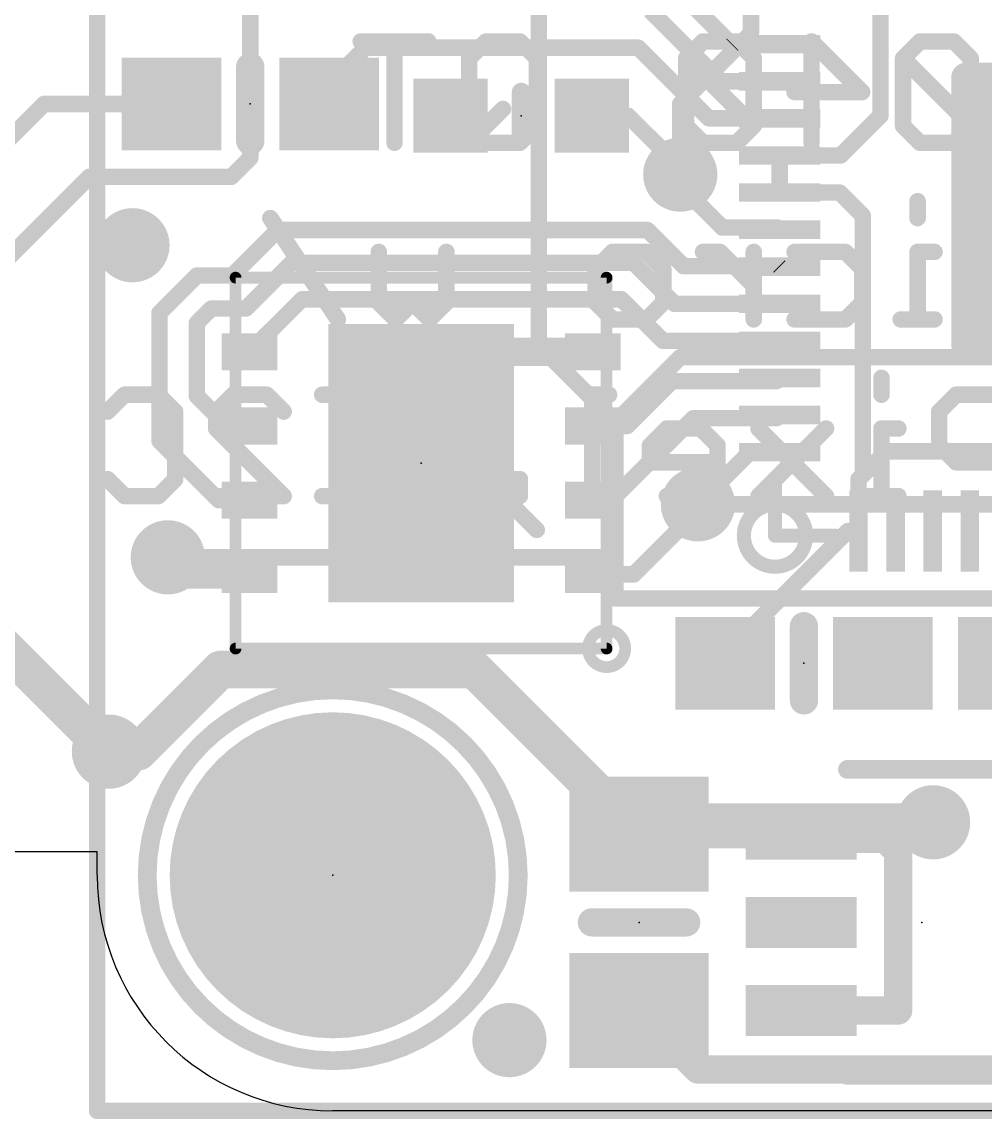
# Model space of a CAD drawing. Extents: x -12.7 to 25.5, y -9.7 to 9.7.
# Drawn here: x -0.81 to 9.57, y -8.98 to 2.85 of the extents above; entities that cross this region are included whole.
import ezdxf

# ---------------------------------------------------------------- set-up
doc = ezdxf.new("R2010")
doc.units = 0
for name, color, linetype in [('1', 12, 'CONTINUOUS'), ('16', 132, 'CONTINUOUS'), ('17', 110, 'CONTINUOUS'), ('18', 110, 'CONTINUOUS'), ('20', 53, 'CONTINUOUS'), ('21', 40, 'CONTINUOUS'), ('22', 6, 'CONTINUOUS'), ('23', 53, 'CONTINUOUS')]:
    doc.layers.add(name, color=color, linetype=linetype)

# ---------------------------------------------------------------- blocks, each defined once
blk = doc.blocks.new('RECT')
blk.add_solid([(-0.5, -0.5), (0.5, -0.5), (-0.5, 0.5), (0.5, 0.5)])
blk = doc.blocks.new('RECT512000X512000R10')
at = {"const_width": 0.16}
blk.add_lwpolyline([(1.52, -1.44), (1.52, 1.44, 0.4142), (1.44, 1.52), (-1.44, 1.52, 0.4142), (-1.52, 1.44), (-1.52, -1.44, 0.4142), (-1.44, -1.52), (1.44, -1.52, 0.4142)], format="xyb", close=True, dxfattribs=at)
blk.add_solid([(-1.4654, -1.4654), (1.4654, -1.4654), (-1.4654, 1.4654), (1.4654, 1.4654)])
blk = doc.blocks.new('ROUNDP')
at = {"const_width": 0.5}
blk.add_lwpolyline([(0, -0.25, 1), (0, 0.25, 1), (0, -0.25)], format="xyb", dxfattribs=at)
blk = doc.blocks.new('ROUNDV')
at = {"const_width": 0.5}
blk.add_lwpolyline([(0, -0.25, 1), (0, 0.25, 1), (0, -0.25)], format="xyb", dxfattribs=at)

msp = doc.modelspace()

# ---------------------------------------------------------------- linework, layer by layer
at = {"layer": '1'}
for points, const_width in [([(0, -8.89), (0, 8.89)], 0.1778), ([(6.8439, 2.607), (6.057, 3.3939)], 0.1778), ([(8.4455, 1.8415), (8.4455, 3.2385)], 0.1778), ([(1.651, 3.087), (1.651, 1.3868)], 0.1778), ([(6.7227, 2.2128), (5.9607, 2.9748)], 0.1778), ([(2.8923, 2.5748), (2.501, 2.1835)], 0.1778), ([(5.8337, 2.5748), (2.8923, 2.5748)], 0.1778), ([(6.5957, 1.8128), (5.8337, 2.5748)], 0.1778), ([(6.8497, 2.6128), (6.8439, 2.607)], 0.1778), ([(6.8497, 2.6128), (7.3577, 2.6128)], 0.1778), ([(2.501, 1.9685), (2.501, 2.1835)], 0.1778), ([(7.3577, 2.2128), (6.7227, 2.2128)], 0.1778), ([(-0.5715, 1.9685), (-1.5875, 0.9525)], 0.1778), ([(0.801, 1.9685), (-0.5715, 1.9685)], 0.1778), ([(5.334, 1.8415), (5.7235, 1.8415)], 0.1778), ([(6.2865, 1.2785), (5.7235, 1.8415)], 0.1778), ([(7.3577, 1.8128), (6.5957, 1.8128)], 0.1778), ([(8.0168, 1.4128), (8.4455, 1.8415)], 0.1778), ([(1.651, 1.3868), (1.4467, 1.1825)], 0.1778), ([(7.3577, 1.0128), (7.3577, 1.4128)], 0.1778), ([(7.3577, 1.4128), (8.0168, 1.4128)], 0.1778), ([(6.2865, 1.2065), (6.2865, 1.2785)], 0.1778), ([(-2.2649, -1), (-0.0824, 1.1825)], 0.1778), ([(1.4467, 1.1825), (-0.0824, 1.1825)], 0.1778), ([(6.2865, 1.088), (6.2865, 1.2065)], 0.1778), ([(6.7395, 0.635), (6.2865, 1.088)], 0.1778), ([(7.3577, 1.0128), (8.0042, 1.0128)], 0.1778), ([(8.0042, 1.0128), (8.255, 0.762)], 0.1778), ([(8.255, 0.762), (8.255, -2.032)], 0.1778), ([(7.3355, 0.635), (6.7395, 0.635)], 0.1778), ([(7.3355, 0.635), (7.3577, 0.6128)], 0.1778), ([(1.4559, 0.1173), (1.9482, 0.6096)], 0.1778), ([(1.9482, 0.6096), (5.9309, 0.6096)], 0.1778), ([(5.9309, 0.6096), (6.3216, 0.2189)], 0.1778), ([(2.0955, 0.254), (1.6032, -0.2383)], 0.1778), ([(5.7836, 0.254), (2.0955, 0.254)], 0.1778), ([(6.2248, -0.1872), (5.7836, 0.254)], 0.1778), ([(7.3516, 0.2189), (6.3216, 0.2189)], 0.1778), ([(7.3577, 0.2128), (7.3516, 0.2189)], 0.1778), ([(0.673, -0.2846), (1.0749, 0.1173)], 0.1778), ([(1.0749, 0.1173), (1.4559, 0.1173)], 0.1778), ([(2.2092, -0.1383), (1.6425, -0.705)], 0.1778), ([(5.653, -0.1383), (2.2092, -0.1383)], 0.1778), ([(6.1019, -0.5872), (5.653, -0.1383)], 0.1778), ([(7.3577, -0.1872), (6.2248, -0.1872)], 0.1778), ([(0.673, -1.6666), (0.673, -0.2846)], 0.1778), ([(1.232, -0.2383), (1.0758, -0.3945)], 0.1778), ([(1.6032, -0.2383), (1.232, -0.2383)], 0.1778), ([(1.0758, -0.3945), (1.0758, -1.1838)], 0.1778), ([(3.867, -0.705), (3.4925, -1.0795)], 0.3048), ([(5.3425, -0.705), (3.867, -0.705)], 0.3048), ([(7.3577, -0.5872), (6.1019, -0.5872)], 0.1778), ([(3.4925, -1.0795), (3.4925, -1.905)], 0.3048), ([(6.1988, -1.0205), (5.7143, -1.505)], 0.1778), ([(6.1988, -1.0205), (7.3244, -1.0205)], 0.1778), ([(7.3577, -0.9872), (7.3244, -1.0205)], 0.1778), ([(1.0758, -1.1838), (1.397, -1.505)], 0.1778), ([(7.3577, -1.3872), (7.3244, -1.4205)], 0.1778), ([(1.6425, -1.505), (1.397, -1.505)], 0.1778), ([(5.7143, -1.505), (5.3425, -1.505)], 0.1778), ([(6.4287, -1.4205), (5.5442, -2.305)], 0.1778), ([(7.3244, -1.4205), (6.4287, -1.4205)], 0.1778), ([(1.3113, -2.305), (0.673, -1.6666)], 0.1778), ([(7.0393, -1.7872), (6.477, -2.3495)], 0.1778), ([(7.3577, -1.7872), (7.0393, -1.7872)], 0.1778), ([(8.2077, -2.0793), (8.509, -1.778)], 0.1778), ([(8.509, -1.778), (11.684, -1.778)], 0.1778), ([(8.2077, -2.6372), (8.2077, -2.0793)], 0.1778), ([(1.6425, -2.305), (1.3113, -2.305)], 0.1778), ([(5.3425, -2.305), (5.5442, -2.305)], 0.1778), ([(6.477, -2.415), (5.787, -3.105)], 0.1778), ([(6.477, -2.3495), (6.477, -2.415)], 0.1778), ([(8.0943, -2.6372), (6.77, -3.9615)], 0.1778), ([(8.2077, -2.6372), (8.0943, -2.6372)], 0.1778), ([(0.946, -3.105), (0.762, -2.921)], 0.3048), ([(1.6425, -3.105), (0.946, -3.105)], 0.3048), ([(5.3425, -3.105), (5.787, -3.105)], 0.1778), ([(-1.3895, -3.5), (0.127, -5.0165)], 0.4064), ([(6.77, -4.064), (6.77, -3.9615)], 0.1778), ([(9.0122, -5.7785), (8.8827, -5.908)], 0.4064), ([(7.5899, -5.908), (5.842, -5.908)], 0.3048), ([(8.1915, -5.908), (7.5899, -5.908)], 0.3048), ([(8.8827, -5.908), (8.1915, -5.908)], 0.4064), ([(8.448, -5.908), (8.1915, -5.908)], 0.3048), ([(8.636, -6.096), (8.448, -5.908)], 0.3048), ([(8.636, -7.808), (8.636, -6.096)], 0.3048), ([(5.842, -7.808), (6.4795, -8.4455)], 0.3048), ([(7.5899, -7.808), (8.636, -7.808)], 0.3048), ([(6.4795, -8.4455), (11.4275, -8.4455)], 0.3048), ([(25.4, -8.89), (0, -8.89)], 0.1778)]:
    msp.add_lwpolyline(points, dxfattribs=dict(at, const_width=const_width))
for points, const_width in [([(2.8923, 2.6193, 1), (2.8923, 2.5304)], 0.0889), ([(2.9237, 2.5434, 1), (2.8609, 2.6062)], 0.0889), ([(5.8651, 2.6062, 1), (5.8023, 2.5434)], 0.0889), ([(5.8337, 2.5304, 1), (5.8337, 2.6193)], 0.0889), ([(6.8125, 2.6384, 1), (6.8753, 2.5756)], 0.0889), ([(6.8497, 2.6572, 1), (6.8497, 2.5684)], 0.0889), ([(6.8125, 2.5756, 1), (6.8753, 2.6384)], 0.0889), ([(6.8811, 2.5814, 1), (6.8183, 2.6442)], 0.0889), ([(7.3577, 2.5684, 1), (7.3577, 2.6572)], 0.0889), ([(2.4696, 2.2149, 1), (2.5324, 2.1521)], 0.0889), ([(2.5455, 2.1835, 1), (2.4566, 2.1835)], 0.0889), ([(6.7227, 2.2572, 1), (6.7227, 2.1684)], 0.0889), ([(6.6913, 2.1814, 1), (6.7541, 2.2442)], 0.0889), ([(7.3577, 2.1684, 1), (7.3577, 2.2572)], 0.0889), ([(-0.5715, 2.013, 1), (-0.5715, 1.9241)], 0.0889), ([(-0.5401, 1.9371, 1), (-0.6029, 1.9999)], 0.0889), ([(0.801, 1.9241, 1), (0.801, 2.013)], 0.0889), ([(2.4566, 1.9685, 1), (2.5455, 1.9685)], 0.0889), ([(5.334, 1.886, 1), (5.334, 1.7971)], 0.0889), ([(5.7549, 1.8729, 1), (5.6921, 1.8101)], 0.0889), ([(5.7235, 1.7971, 1), (5.7235, 1.886)], 0.0889), ([(6.5957, 1.8573, 1), (6.5957, 1.7684)], 0.0889), ([(7.3577, 1.7684, 1), (7.3577, 1.8573)], 0.0889), ([(8.4769, 1.8101, 1), (8.4141, 1.8729)], 0.0889), ([(6.5643, 1.7814, 1), (6.6271, 1.8442)], 0.0889), ([(8.4011, 1.8415, 1), (8.49, 1.8415)], 0.0889), ([(1.6065, 1.3868, 1), (1.6955, 1.3868)], 0.0889), ([(1.6824, 1.3554, 1), (1.6196, 1.4182)], 0.0889), ([(7.3577, 1.4573, 1), (7.3577, 1.3683)], 0.0889), ([(7.4022, 1.4128, 1), (7.3133, 1.4128)], 0.0889), ([(7.9854, 1.4442, 1), (8.0482, 1.3814)], 0.0889), ([(8.0168, 1.3683, 1), (8.0168, 1.4573)], 0.0889), ([(6.331, 1.2785, 1), (6.242, 1.2785)], 0.0889), ([(6.2551, 1.2471, 1), (6.3179, 1.3099)], 0.0889), ([(-0.0824, 1.227, 1), (-0.0824, 1.1381)], 0.0889), ([(-0.0509, 1.1511, 1), (-0.1138, 1.214)], 0.0889), ([(1.4153, 1.214, 1), (1.4782, 1.1511)], 0.0889), ([(1.4467, 1.1381, 1), (1.4467, 1.227)], 0.0889), ([(6.331, 1.2065, 1), (6.242, 1.2065)], 0.0889), ([(6.242, 1.2065, 1), (6.331, 1.2065)], 0.0889), ([(6.242, 1.088, 1), (6.331, 1.088)], 0.0889), ([(6.3179, 1.1194, 1), (6.2551, 1.0566)], 0.0889), ([(7.3577, 1.0573, 1), (7.3577, 0.9684)], 0.0889), ([(8.0356, 1.0442, 1), (7.9728, 0.9814)], 0.0889), ([(8.0042, 0.9684, 1), (8.0042, 1.0573)], 0.0889), ([(7.3133, 1.0128, 1), (7.4022, 1.0128)], 0.0889), ([(8.2995, 0.762, 1), (8.2106, 0.762)], 0.0889), ([(8.2236, 0.7306, 1), (8.2864, 0.7934)], 0.0889), ([(6.7395, 0.6794, 1), (6.7395, 0.5906)], 0.0889), ([(6.7081, 0.6036, 1), (6.7709, 0.6664)], 0.0889), ([(7.3669, 0.6664, 1), (7.3041, 0.6036)], 0.0889), ([(7.3355, 0.5906, 1), (7.3355, 0.6794)], 0.0889), ([(1.9482, 0.6541, 1), (1.9482, 0.5652)], 0.0889), ([(1.9796, 0.5782, 1), (1.9168, 0.641)], 0.0889), ([(5.9623, 0.641, 1), (5.8995, 0.5782)], 0.0889), ([(5.9309, 0.5652, 1), (5.9309, 0.6541)], 0.0889), ([(7.3263, 0.5814, 1), (7.3891, 0.6442)], 0.0889), ([(2.0955, 0.2984, 1), (2.0955, 0.2096)], 0.0889), ([(2.1269, 0.2226, 1), (2.0641, 0.2854)], 0.0889), ([(5.815, 0.2854, 1), (5.7522, 0.2226)], 0.0889), ([(5.7836, 0.2096, 1), (5.7836, 0.2984)], 0.0889), ([(6.3216, 0.2634, 1), (6.3216, 0.1744)], 0.0889), ([(6.2902, 0.1875, 1), (6.353, 0.2503)], 0.0889), ([(7.383, 0.2503, 1), (7.3202, 0.1875)], 0.0889), ([(7.3263, 0.1814, 1), (7.3891, 0.2442)], 0.0889), ([(7.3516, 0.1744, 1), (7.3516, 0.2634)], 0.0889), ([(1.0749, 0.1618, 1), (1.0749, 0.0728)], 0.0889), ([(1.1063, 0.0859, 1), (1.0435, 0.1487)], 0.0889), ([(1.4245, 0.1487, 1), (1.4873, 0.0859)], 0.0889), ([(1.4559, 0.0728, 1), (1.4559, 0.1618)], 0.0889), ([(2.2092, -0.0939, 1), (2.2092, -0.1828)], 0.0889), ([(2.2406, -0.1697, 1), (2.1778, -0.1069)], 0.0889), ([(5.6844, -0.1069, 1), (5.6215, -0.1697)], 0.0889), ([(5.653, -0.1828, 1), (5.653, -0.0939)], 0.0889), ([(6.2248, -0.1427, 1), (6.2248, -0.2317)], 0.0889), ([(6.1934, -0.2186, 1), (6.2562, -0.1558)], 0.0889), ([(7.3577, -0.2317, 1), (7.3577, -0.1427)], 0.0889), ([(0.7174, -0.2846, 1), (0.6285, -0.2846)], 0.0889), ([(0.6415, -0.2532, 1), (0.7044, -0.3161)], 0.0889), ([(1.232, -0.1939, 1), (1.232, -0.2828)], 0.0889), ([(1.2635, -0.2697, 1), (1.2006, -0.2069)], 0.0889), ([(1.5718, -0.2069, 1), (1.6346, -0.2697)], 0.0889), ([(1.6032, -0.2828, 1), (1.6032, -0.1939)], 0.0889), ([(1.1203, -0.3945, 1), (1.0313, -0.3945)], 0.0889), ([(1.0444, -0.3631, 1), (1.1072, -0.426)], 0.0889), ([(3.867, -0.6288, 1), (3.867, -0.7812)], 0.1524), ([(3.9209, -0.7589, 1), (3.8131, -0.6511)], 0.1524), ([(5.3425, -0.7812, 1), (5.3425, -0.6288)], 0.1524), ([(6.1019, -0.5428, 1), (6.1019, -0.6317)], 0.0889), ([(6.0704, -0.6186, 1), (6.1333, -0.5558)], 0.0889), ([(7.3577, -0.6317, 1), (7.3577, -0.5428)], 0.0889), ([(1.6111, -0.6736, 1), (1.6739, -0.7364)], 0.0889), ([(3.5687, -1.0795, 1), (3.4163, -1.0795)], 0.1524), ([(6.1988, -0.976, 1), (6.1988, -1.065)], 0.0889), ([(6.2303, -1.0519, 1), (6.1674, -0.9891)], 0.0889), ([(7.293, -0.9891, 1), (7.3558, -1.0519)], 0.0889), ([(7.3244, -1.065, 1), (7.3244, -0.976)], 0.0889), ([(7.3891, -1.0186, 1), (7.3263, -0.9558)], 0.0889), ([(3.4386, -1.0256, 1), (3.5464, -1.1334)], 0.1524), ([(1.1072, -1.1524, 1), (1.0444, -1.2152)], 0.0889), ([(1.0313, -1.1838, 1), (1.1203, -1.1838)], 0.0889), ([(7.3891, -1.4186, 1), (7.3263, -1.3558)], 0.0889), ([(1.397, -1.4606, 1), (1.397, -1.5495)], 0.0889), ([(1.6425, -1.5495, 1), (1.6425, -1.4606)], 0.0889), ([(5.3425, -1.4606, 1), (5.3425, -1.5495)], 0.0889), ([(5.7143, -1.5495, 1), (5.7143, -1.4606)], 0.0889), ([(6.4287, -1.376, 1), (6.4287, -1.465)], 0.0889), ([(6.4602, -1.4519, 1), (6.3973, -1.3891)], 0.0889), ([(7.293, -1.3891, 1), (7.3558, -1.4519)], 0.0889), ([(7.3244, -1.465, 1), (7.3244, -1.376)], 0.0889), ([(1.3656, -1.5364, 1), (1.4284, -1.4736)], 0.0889), ([(5.6829, -1.4736, 1), (5.7458, -1.5364)], 0.0889), ([(0.7044, -1.6352, 1), (0.6415, -1.6981)], 0.0889), ([(0.6285, -1.6666, 1), (0.7174, -1.6666)], 0.0889), ([(7.0393, -1.7428, 1), (7.0393, -1.8317)], 0.0889), ([(7.0707, -1.8186, 1), (7.0079, -1.7558)], 0.0889), ([(7.3577, -1.8317, 1), (7.3577, -1.7428)], 0.0889), ([(8.509, -1.7335, 1), (8.509, -1.8225)], 0.0889), ([(8.5404, -1.8094, 1), (8.4776, -1.7466)], 0.0889), ([(3.4163, -1.905, 1), (3.5687, -1.905)], 0.1524), ([(8.1763, -2.0479, 1), (8.2391, -2.1107)], 0.0889), ([(8.2522, -2.0793, 1), (8.1633, -2.0793)], 0.0889), ([(8.2106, -2.032, 1), (8.2995, -2.032)], 0.0889), ([(1.3113, -2.2606, 1), (1.3113, -2.3495)], 0.0889), ([(1.2799, -2.3364, 1), (1.3428, -2.2736)], 0.0889), ([(1.6425, -2.3495, 1), (1.6425, -2.2606)], 0.0889), ([(5.3425, -2.2606, 1), (5.3425, -2.3495)], 0.0889), ([(5.5128, -2.2736, 1), (5.5757, -2.3364)], 0.0889), ([(5.5442, -2.3495, 1), (5.5442, -2.2606)], 0.0889), ([(6.5215, -2.3495, 1), (6.4325, -2.3495)], 0.0889), ([(6.4456, -2.3181, 1), (6.5084, -2.3809)], 0.0889), ([(6.5084, -2.4464, 1), (6.4456, -2.3836)], 0.0889), ([(6.4325, -2.415, 1), (6.5215, -2.415)], 0.0889), ([(8.0943, -2.5928, 1), (8.0943, -2.6816)], 0.0889), ([(8.1257, -2.6686, 1), (8.0629, -2.6058)], 0.0889), ([(8.1633, -2.6372, 1), (8.2522, -2.6372)], 0.0889), ([(8.2077, -2.6816, 1), (8.2077, -2.5928)], 0.0889), ([(0.8159, -2.8671, 1), (0.7081, -2.9749)], 0.1524), ([(0.946, -3.0288, 1), (0.946, -3.1812)], 0.1524), ([(1.6425, -3.1812, 1), (1.6425, -3.0288)], 0.1524), ([(0.8921, -3.1589, 1), (0.9999, -3.0511)], 0.1524), ([(5.3425, -3.0606, 1), (5.3425, -3.1494)], 0.0889), ([(5.7556, -3.0736, 1), (5.8184, -3.1364)], 0.0889), ([(5.787, -3.1494, 1), (5.787, -3.0606)], 0.0889), ([(6.8145, -3.9615, 1), (6.7256, -3.9615)], 0.0889), ([(6.7386, -3.9301, 1), (6.8014, -3.9929)], 0.0889), ([(6.7256, -4.064, 1), (6.8145, -4.064)], 0.0889), ([(0.0552, -5.0883, 1), (0.1988, -4.9447)], 0.2032), ([(9.0841, -5.8503, 1), (8.9404, -5.7067)], 0.2032), ([(5.842, -5.8318, 1), (5.842, -5.9842)], 0.1524), ([(7.5899, -5.8318, 1), (7.5899, -5.9842)], 0.1524), ([(7.5899, -5.9842, 1), (7.5899, -5.8318)], 0.1524), ([(8.1915, -5.8064, 1), (8.1915, -6.0096)], 0.2032), ([(8.1915, -5.8318, 1), (8.1915, -5.9842)], 0.1524), ([(8.1915, -5.9842, 1), (8.1915, -5.8318)], 0.1524), ([(8.5019, -5.8541, 1), (8.3941, -5.9619)], 0.1524), ([(8.448, -5.9842, 1), (8.448, -5.8318)], 0.1524), ([(8.8109, -5.8362, 1), (8.9546, -5.9798)], 0.2032), ([(8.8827, -6.0096, 1), (8.8827, -5.8064)], 0.2032), ([(8.7122, -6.096, 1), (8.5598, -6.096)], 0.1524), ([(8.5821, -6.1499, 1), (8.6899, -6.0421)], 0.1524), ([(5.8959, -7.7541, 1), (5.7881, -7.8619)], 0.1524), ([(7.5899, -7.7318, 1), (7.5899, -7.8842)], 0.1524), ([(8.636, -7.8842, 1), (8.636, -7.7318)], 0.1524), ([(8.5598, -7.808, 1), (8.7122, -7.808)], 0.1524), ([(6.4795, -8.3693, 1), (6.4795, -8.5217)], 0.1524), ([(6.4256, -8.4994, 1), (6.5334, -8.3916)], 0.1524), ([(-0.0445, -8.89, 1), (0.0445, -8.89)], 0.0889), ([(0, -8.8456, 1), (0, -8.9345)], 0.0889)]:
    msp.add_lwpolyline(points, format="xyb", dxfattribs=dict(at, const_width=const_width))
at = {"layer": '16'}
for points, const_width in [([(0, -8.89), (0, 8.89)], 0.1778), ([(7.0485, 2.7305), (7.0485, 4.0005)], 0.1778), ([(4.7625, 3.3116), (4.7625, -0.635)], 0.1778), ([(7.0485, 2.7305), (6.2865, 1.9685)], 0.1778), ([(6.2865, 1.2065), (6.2865, 1.9685)], 0.1778), ([(4.7625, -0.635), (5.588, -1.4605)], 0.1778), ([(6.2865, -0.762), (5.588, -1.4605)], 0.1778), ([(12.5095, -0.762), (6.2865, -0.762)], 0.1778), ([(5.588, -1.4605), (5.588, -2.921)], 0.1778), ([(13.9065, -2.3495), (6.477, -2.3495)], 0.1778), ([(0.762, -2.921), (5.588, -2.921)], 0.1778), ([(5.588, -2.921), (5.588, -3.3655)], 0.1778), ([(11.8745, -3.3655), (5.588, -3.3655)], 0.1778), ([(1.3302, -4.1308), (0.4445, -5.0165)], 0.4064), ([(1.3302, -4.1308), (4.0673, -4.1308)], 0.4064), ([(4.0673, -4.1308), (5.715, -5.7785)], 0.4064), ([(0.127, -5.0165), (0.4445, -5.0165)], 0.4064), ([(5.715, -5.7785), (9.0122, -5.7785)], 0.4064), ([(25.4, -8.89), (0, -8.89)], 0.1778)]:
    msp.add_lwpolyline(points, dxfattribs=dict(at, const_width=const_width))
for points, const_width in [([(7.0041, 2.7305, 1), (7.093, 2.7305)], 0.0889), ([(7.0799, 2.6991, 1), (7.0171, 2.7619)], 0.0889), ([(6.331, 1.9685, 1), (6.242, 1.9685)], 0.0889), ([(6.2551, 1.9999, 1), (6.3179, 1.9371)], 0.0889), ([(6.242, 1.2065, 1), (6.331, 1.2065)], 0.0889), ([(4.718, -0.635, 1), (4.807, -0.635)], 0.0889), ([(4.7939, -0.6036, 1), (4.7311, -0.6664)], 0.0889), ([(6.2865, -0.7176, 1), (6.2865, -0.8065)], 0.0889), ([(6.3179, -0.7934, 1), (6.2551, -0.7306)], 0.0889), ([(5.6325, -1.4605, 1), (5.5435, -1.4605)], 0.0889), ([(5.5566, -1.4291, 1), (5.6194, -1.4919)], 0.0889), ([(5.5566, -1.4919, 1), (5.6194, -1.4291)], 0.0889), ([(6.477, -2.3051, 1), (6.477, -2.3939)], 0.0889), ([(0.762, -2.8766, 1), (0.762, -2.9655)], 0.0889), ([(5.6325, -2.921, 1), (5.5435, -2.921)], 0.0889), ([(5.588, -2.9655, 1), (5.588, -2.8766)], 0.0889), ([(5.5435, -2.921, 1), (5.6325, -2.921)], 0.0889), ([(5.588, -3.3211, 1), (5.588, -3.41)], 0.0889), ([(5.5435, -3.3655, 1), (5.6325, -3.3655)], 0.0889), ([(1.3302, -4.0292, 1), (1.3302, -4.2324)], 0.2032), ([(1.402, -4.2026, 1), (1.2584, -4.059)], 0.2032), ([(4.1391, -4.059, 1), (3.9955, -4.2026)], 0.2032), ([(4.0673, -4.2324, 1), (4.0673, -4.0292)], 0.2032), ([(0.127, -4.9149, 1), (0.127, -5.1181)], 0.2032), ([(0.3727, -4.9447, 1), (0.5163, -5.0883)], 0.2032), ([(0.4445, -5.1181, 1), (0.4445, -4.9149)], 0.2032), ([(5.715, -5.6769, 1), (5.715, -5.8801)], 0.2032), ([(5.6432, -5.8503, 1), (5.7868, -5.7067)], 0.2032), ([(9.0122, -5.8801, 1), (9.0122, -5.6769)], 0.2032), ([(-0.0445, -8.89, 1), (0.0445, -8.89)], 0.0889), ([(0, -8.8456, 1), (0, -8.9345)], 0.0889)]:
    msp.add_lwpolyline(points, format="xyb", dxfattribs=dict(at, const_width=const_width))
at = {"layer": '20'}
for p, q in [((0, -6.096), (-11.43, -6.096)), ((0, -6.35), (0, -6.096)), ((22.86, -8.89), (2.54, -8.89))]:
    msp.add_line(p, q, dxfattribs=at)
msp.add_arc((2.54, -6.35), 2.54, 180, 270, dxfattribs=at)
at = {"layer": '21'}
for points, const_width in [([(1.651, 2.3685), (1.651, 1.5685)], 0.3048), ([(4.572, 2.0955), (4.572, 1.5875)], 0.2032), ([(1.4925, -3.905), (1.4925, 0.095)], 0.127), ([(1.4925, 0.095), (5.4925, 0.095)], 0.127), ([(5.4925, 0.095), (5.4925, -3.905)], 0.127), ([(7.3077, -2.6872), (7.3077, -2.0872)], 0.1524), ([(7.9577, -2.6872), (7.3077, -2.6872)], 0.1524), ([(7.62, -3.664), (7.62, -4.464)], 0.3048), ([(5.4925, -3.905), (1.4925, -3.905)], 0.127), ([(9.69, -5.208), (8.09, -5.208)], 0.2032), ([(6.35, -6.858), (5.334, -6.858)], 0.3048), ([(9.69, -8.508), (8.09, -8.508)], 0.2032)]:
    msp.add_lwpolyline(points, dxfattribs=dict(at, const_width=const_width))
for points, const_width in [([(1.7272, 2.3685, 1), (1.5748, 2.3685)], 0.1524), ([(4.6228, 2.0955, 1), (4.5212, 2.0955)], 0.1016), ([(1.5748, 1.5685, 1), (1.7272, 1.5685)], 0.1524), ([(4.5212, 1.5875, 1), (4.6228, 1.5875)], 0.1016), ([(1.4925, 0.1268, 1), (1.4925, 0.0633)], 0.0635), ([(1.5243, 0.095, 1), (1.4608, 0.095)], 0.0635), ([(5.5243, 0.095, 1), (5.4608, 0.095)], 0.0635), ([(5.4925, 0.0633, 1), (5.4925, 0.1268)], 0.0635), ([(7.3458, -2.0872, 1), (7.2696, -2.0872)], 0.0762), ([(7.3077, -3.0226, 1), (7.3077, -2.3518, 1), (7.3077, -3.0226)], 0.1524), ([(7.3077, -2.6491, 1), (7.3077, -2.7253)], 0.0762), ([(7.2696, -2.6872, 1), (7.3458, -2.6872)], 0.0762), ([(7.9577, -2.7253, 1), (7.9577, -2.6491)], 0.0762), ([(7.6962, -3.664, 1), (7.5438, -3.664)], 0.1524), ([(5.4925, -4.105, 1), (5.4925, -3.705, 1), (5.4925, -4.105)], 0.127), ([(1.4925, -3.8733, 1), (1.4925, -3.9368)], 0.0635), ([(1.4608, -3.905, 1), (1.5243, -3.905)], 0.0635), ([(5.4608, -3.905, 1), (5.5243, -3.905)], 0.0635), ([(5.4925, -3.9368, 1), (5.4925, -3.8733)], 0.0635), ([(2.54, -8.35, 1), (2.54, -4.35, 1), (2.54, -8.35)], 0.2032), ([(7.5438, -4.464, 1), (7.6962, -4.464)], 0.1524), ([(8.09, -5.1572, 1), (8.09, -5.2588)], 0.1016), ([(5.334, -6.7818, 1), (5.334, -6.9342)], 0.1524), ([(6.35, -6.9342, 1), (6.35, -6.7818)], 0.1524), ([(8.09, -8.4572, 1), (8.09, -8.5588)], 0.1016)]:
    msp.add_lwpolyline(points, format="xyb", dxfattribs=dict(at, const_width=const_width))
at = {"layer": '22', "const_width": 0.1778}
for points in [[(3.5704, 2.6425), (2.8416, 2.6425)], [(3.206, 1.5494), (3.206, 2.6425)], [(4.1932, 2.6425), (4.011, 2.4603)], [(4.5576, 2.6425), (4.1932, 2.6425)], [(4.7397, 2.4603), (4.5576, 2.6425)], [(6.532, 2.6425), (6.3498, 2.4603)], [(6.8964, 2.6425), (6.532, 2.6425)], [(7.0785, 2.4603), (6.8964, 2.6425)], [(7.7014, 1.5494), (7.7014, 2.6425)], [(7.7014, 2.6425), (8.2479, 2.096)], [(8.8708, 2.6425), (8.6886, 2.4603)], [(9.2351, 2.6425), (8.8708, 2.6425)], [(9.4173, 2.4603), (9.2351, 2.6425)], [(4.011, 2.4603), (4.011, 1.7316)], [(4.7397, 1.7316), (4.7397, 2.4603)], [(6.3498, 2.4603), (6.3498, 1.7316)], [(7.0785, 1.7316), (6.3498, 2.4603)], [(7.0785, 1.7316), (7.0785, 2.4603)], [(8.6886, 2.4603), (8.6886, 1.7316)], [(9.4173, 1.7316), (8.6886, 2.4603)], [(9.4173, 1.7316), (9.4173, 2.4603)], [(8.2479, 2.096), (7.5192, 2.096)], [(4.3754, 1.9138), (4.011, 1.5494)], [(4.011, 1.7316), (4.1932, 1.5494)], [(4.5576, 1.5494), (4.7397, 1.7316)], [(6.3498, 1.7316), (6.532, 1.5494)], [(6.8964, 1.5494), (7.0785, 1.7316)], [(8.6886, 1.7316), (8.8708, 1.5494)], [(9.2351, 1.5494), (9.4173, 1.7316)], [(4.1932, 1.5494), (4.5576, 1.5494)], [(6.532, 1.5494), (6.8964, 1.5494)], [(8.8708, 1.5494), (9.2351, 1.5494)], [(8.8453, 0.9197), (8.8453, 0.7375)], [(2.5959, -0.3556), (1.8671, 0.7375)], [(9.8326, 0.3732), (9.4682, 0.7375)], [(9.4682, 0.7375), (9.4682, -0.3556)], [(3.0365, -0.1734), (3.0365, 0.3732)], [(3.7652, 0.3732), (3.7652, -0.1734)], [(5.3753, 0.191), (5.5575, 0.3732)], [(5.5575, 0.3732), (5.9219, 0.3732)], [(5.9219, 0.3732), (6.104, 0.191)], [(6.7142, 0.3732), (6.532, 0.3732)], [(7.0785, 0.0088), (6.7142, 0.3732)], [(7.0785, -0.3556), (7.0785, 0.3732)], [(7.5192, 0.3732), (8.0657, 0.3732)], [(8.0657, 0.3732), (8.2479, 0.191)], [(9.0275, 0.3732), (8.8453, 0.3732)], [(8.8453, 0.3732), (8.8453, -0.3556)], [(5.3753, -0.1734), (5.3753, 0.191)], [(6.104, 0.191), (6.104, -0.1734)], [(8.2479, 0.191), (8.2479, -0.1734)], [(3.2187, -0.3556), (3.0365, -0.1734)], [(3.4009, -0.1734), (3.2187, -0.3556)], [(3.5831, -0.3556), (3.4009, -0.1734)], [(3.7652, -0.1734), (3.5831, -0.3556)], [(5.5575, -0.3556), (5.3753, -0.1734)], [(6.104, -0.1734), (5.9219, -0.3556)], [(8.2479, -0.1734), (8.0657, -0.3556)], [(5.9219, -0.3556), (5.5575, -0.3556)], [(8.0657, -0.3556), (7.5192, -0.3556)], [(9.0275, -0.3556), (8.6632, -0.3556)], [(8.4556, -0.9853), (8.4556, -1.1675)], [(0.113, -1.3497), (0.2952, -1.1675)], [(0.2952, -1.1675), (0.6596, -1.1675)], [(0.6596, -1.1675), (0.8418, -1.3497)], [(1.2824, -1.3497), (1.4646, -1.1675)], [(1.4646, -1.1675), (1.829, -1.1675)], [(1.829, -1.1675), (2.0112, -1.3497)], [(2.7908, -1.1675), (2.4264, -1.1675)], [(2.6086, -2.2606), (2.6086, -1.1675)], [(5.5193, -1.1675), (5.3372, -1.1675)], [(5.3372, -1.1675), (5.3372, -2.2606)], [(9.2606, -1.1675), (9.0784, -1.3497)], [(9.8071, -1.1675), (9.2606, -1.1675)], [(0.8418, -1.3497), (0.8418, -2.0784)], [(1.2824, -1.5318), (1.2824, -1.3497)], [(9.0784, -1.3497), (9.0784, -1.714)], [(2.0112, -2.2606), (1.2824, -1.5318)], [(6.1422, -1.5318), (5.96, -1.714)], [(6.5066, -1.5318), (6.1422, -1.5318)], [(6.6887, -1.714), (6.5066, -1.5318)], [(7.8581, -1.5318), (7.1294, -2.2606)], [(7.8581, -2.2606), (7.1294, -1.5318)], [(8.6377, -1.5318), (8.4556, -1.5318)], [(8.4556, -1.5318), (8.4556, -2.2606)], [(5.96, -1.714), (5.96, -1.8962)], [(6.6887, -2.0784), (6.6887, -1.714)], [(9.0784, -1.714), (9.2606, -1.8962)], [(5.96, -1.8962), (6.6887, -1.8962)], [(9.2606, -1.8962), (9.8071, -1.8962)], [(0.2952, -2.2606), (0.113, -2.0784)], [(0.8418, -2.0784), (0.6596, -2.2606)], [(4.3754, -2.2606), (4.3754, -2.0784)], [(4.3754, -2.0784), (4.5576, -2.0784)], [(4.5576, -2.0784), (4.5576, -2.2606)], [(6.5066, -2.2606), (6.6887, -2.0784)], [(0.6596, -2.2606), (0.2952, -2.2606)], [(1.2824, -2.2606), (2.0112, -2.2606)], [(2.7908, -2.2606), (2.4264, -2.2606)], [(4.7397, -2.625), (4.3754, -2.2606)], [(4.5576, -2.2606), (4.3754, -2.2606)], [(5.5193, -2.2606), (5.155, -2.2606)], [(6.1422, -2.2606), (6.5066, -2.2606)], [(8.6377, -2.2606), (8.2734, -2.2606)]]:
    msp.add_lwpolyline(points, dxfattribs=at)
at = {"layer": '22', "const_width": 0.0889}
for points in [[(2.8416, 2.687, 1), (2.8416, 2.5981)], [(3.2504, 2.6425, 1), (3.1615, 2.6425)], [(3.5704, 2.5981, 1), (3.5704, 2.687)], [(4.1932, 2.687, 1), (4.1932, 2.5981)], [(4.2246, 2.6111, 1), (4.1618, 2.674)], [(4.589, 2.674, 1), (4.5261, 2.6111)], [(4.5576, 2.5981, 1), (4.5576, 2.687)], [(6.532, 2.687, 1), (6.532, 2.5981)], [(6.5634, 2.6111, 1), (6.5005, 2.674)], [(6.9278, 2.674, 1), (6.8649, 2.6111)], [(6.8964, 2.5981, 1), (6.8964, 2.687)], [(7.7328, 2.674, 1), (7.6699, 2.6111)], [(7.7458, 2.6425, 1), (7.6569, 2.6425)], [(8.8708, 2.687, 1), (8.8708, 2.5981)], [(8.9022, 2.6111, 1), (8.8393, 2.674)], [(9.2666, 2.674, 1), (9.2037, 2.6111)], [(9.2351, 2.5981, 1), (9.2351, 2.687)], [(4.0554, 2.4603, 1), (3.9665, 2.4603)], [(3.9796, 2.4918, 1), (4.0424, 2.4289)], [(4.7842, 2.4603, 1), (4.6953, 2.4603)], [(4.7083, 2.4289, 1), (4.7712, 2.4918)], [(6.3942, 2.4603, 1), (6.3053, 2.4603)], [(6.3812, 2.4918, 1), (6.3184, 2.4289)], [(6.3184, 2.4918, 1), (6.3812, 2.4289)], [(7.123, 2.4603, 1), (7.0341, 2.4603)], [(7.0471, 2.4289, 1), (7.11, 2.4918)], [(8.733, 2.4603, 1), (8.6441, 2.4603)], [(8.72, 2.4918, 1), (8.6572, 2.4289)], [(8.6572, 2.4918, 1), (8.72, 2.4289)], [(9.4618, 2.4603, 1), (9.3729, 2.4603)], [(9.3859, 2.4289, 1), (9.4488, 2.4918)], [(7.5192, 2.1404, 1), (7.5192, 2.0515)], [(8.2165, 2.0645, 1), (8.2794, 2.1274)], [(8.2479, 2.0515, 1), (8.2479, 2.1404)], [(4.4068, 1.8823, 1), (4.3439, 1.9452)], [(3.9665, 1.7316, 1), (4.0554, 1.7316)], [(4.0424, 1.763, 1), (3.9796, 1.7002)], [(4.6953, 1.7316, 1), (4.7842, 1.7316)], [(4.7712, 1.7002, 1), (4.7083, 1.763)], [(6.3812, 1.763, 1), (6.3184, 1.7002)], [(6.3053, 1.7316, 1), (6.3942, 1.7316)], [(7.0341, 1.7316, 1), (7.123, 1.7316)], [(7.11, 1.7002, 1), (7.0471, 1.763)], [(7.0471, 1.7002, 1), (7.11, 1.763)], [(8.6441, 1.7316, 1), (8.733, 1.7316)], [(8.72, 1.763, 1), (8.6572, 1.7002)], [(9.3729, 1.7316, 1), (9.4618, 1.7316)], [(9.4488, 1.7002, 1), (9.3859, 1.763)], [(9.3859, 1.7002, 1), (9.4488, 1.763)], [(3.1615, 1.5494, 1), (3.2504, 1.5494)], [(3.9796, 1.5808, 1), (4.0424, 1.518)], [(4.1932, 1.5939, 1), (4.1932, 1.505)], [(4.1618, 1.518, 1), (4.2246, 1.5808)], [(4.5261, 1.5808, 1), (4.589, 1.518)], [(4.5576, 1.505, 1), (4.5576, 1.5939)], [(6.532, 1.5939, 1), (6.532, 1.505)], [(6.5005, 1.518, 1), (6.5634, 1.5808)], [(6.8649, 1.5808, 1), (6.9278, 1.518)], [(6.8964, 1.505, 1), (6.8964, 1.5939)], [(7.6569, 1.5494, 1), (7.7458, 1.5494)], [(8.8708, 1.5939, 1), (8.8708, 1.505)], [(8.8393, 1.518, 1), (8.9022, 1.5808)], [(9.2037, 1.5808, 1), (9.2666, 1.518)], [(9.2351, 1.505, 1), (9.2351, 1.5939)], [(8.8898, 0.9197, 1), (8.8009, 0.9197)], [(1.9041, 0.7622, 1), (1.8301, 0.7129)], [(8.8009, 0.7375, 1), (8.8898, 0.7375)], [(9.4996, 0.769, 1), (9.4367, 0.7061)], [(9.5126, 0.7375, 1), (9.4237, 0.7375)], [(3.0809, 0.3732, 1), (2.992, 0.3732)], [(3.8097, 0.3732, 1), (3.7208, 0.3732)], [(5.5575, 0.4176, 1), (5.5575, 0.3287)], [(5.5889, 0.3417, 1), (5.526, 0.4046)], [(5.9533, 0.4046, 1), (5.8904, 0.3417)], [(5.9219, 0.3287, 1), (5.9219, 0.4176)], [(6.532, 0.4176, 1), (6.532, 0.3287)], [(6.7456, 0.4046, 1), (6.6827, 0.3417)], [(6.7142, 0.3287, 1), (6.7142, 0.4176)], [(7.123, 0.3732, 1), (7.0341, 0.3732)], [(7.5192, 0.4176, 1), (7.5192, 0.3287)], [(8.0972, 0.4046, 1), (8.0343, 0.3417)], [(8.0657, 0.3287, 1), (8.0657, 0.4176)], [(8.8453, 0.4176, 1), (8.8453, 0.3287)], [(8.8898, 0.3732, 1), (8.8009, 0.3732)], [(9.0275, 0.3287, 1), (9.0275, 0.4176)], [(5.4197, 0.191, 1), (5.3308, 0.191)], [(5.3439, 0.2224, 1), (5.4067, 0.1595)], [(6.1485, 0.191, 1), (6.0596, 0.191)], [(6.0726, 0.1595, 1), (6.1355, 0.2224)], [(8.2924, 0.191, 1), (8.2035, 0.191)], [(8.2165, 0.1595, 1), (8.2794, 0.2224)], [(7.0471, -0.0227, 1), (7.11, 0.0402)], [(3.0679, -0.142, 1), (3.0051, -0.2048)], [(3.4323, -0.142, 1), (3.3694, -0.2048)], [(3.4323, -0.2048, 1), (3.3694, -0.142)], [(3.7967, -0.2048, 1), (3.7338, -0.142)], [(5.4067, -0.142, 1), (5.3439, -0.2048)], [(6.1355, -0.2048, 1), (6.0726, -0.142)], [(8.2794, -0.2048, 1), (8.2165, -0.142)], [(2.992, -0.1734, 1), (3.0809, -0.1734)], [(3.7208, -0.1734, 1), (3.8097, -0.1734)], [(5.3308, -0.1734, 1), (5.4197, -0.1734)], [(6.0596, -0.1734, 1), (6.1485, -0.1734)], [(8.2035, -0.1734, 1), (8.2924, -0.1734)], [(2.5589, -0.3803, 1), (2.6328, -0.3309)], [(3.1873, -0.3242, 1), (3.2501, -0.387)], [(3.1873, -0.387, 1), (3.2501, -0.3242)], [(3.5516, -0.3242, 1), (3.6145, -0.387)], [(3.5516, -0.387, 1), (3.6145, -0.3242)], [(5.5575, -0.3112, 1), (5.5575, -0.4001)], [(5.526, -0.387, 1), (5.5889, -0.3242)], [(5.8904, -0.3242, 1), (5.9533, -0.387)], [(5.9219, -0.4001, 1), (5.9219, -0.3112)], [(7.0341, -0.3556, 1), (7.123, -0.3556)], [(7.5192, -0.3112, 1), (7.5192, -0.4001)], [(8.0343, -0.3242, 1), (8.0972, -0.387)], [(8.0657, -0.4001, 1), (8.0657, -0.3112)], [(8.6632, -0.3112, 1), (8.6632, -0.4001)], [(8.8009, -0.3556, 1), (8.8898, -0.3556)], [(9.0275, -0.4001, 1), (9.0275, -0.3112)], [(9.4237, -0.3556, 1), (9.5126, -0.3556)], [(8.5, -0.9853, 1), (8.4111, -0.9853)], [(0.2952, -1.123, 1), (0.2952, -1.2119)], [(0.3266, -1.1989, 1), (0.2638, -1.136)], [(0.691, -1.136, 1), (0.6281, -1.1989)], [(0.6596, -1.2119, 1), (0.6596, -1.123)], [(1.4646, -1.123, 1), (1.4646, -1.2119)], [(1.496, -1.1989, 1), (1.4332, -1.136)], [(1.8604, -1.136, 1), (1.7975, -1.1989)], [(1.829, -1.2119, 1), (1.829, -1.123)], [(2.4264, -1.123, 1), (2.4264, -1.2119)], [(2.653, -1.1675, 1), (2.5641, -1.1675)], [(2.7908, -1.2119, 1), (2.7908, -1.123)], [(5.3816, -1.1675, 1), (5.2927, -1.1675)], [(5.3372, -1.123, 1), (5.3372, -1.2119)], [(5.5193, -1.2119, 1), (5.5193, -1.123)], [(8.4111, -1.1675, 1), (8.5, -1.1675)], [(9.2606, -1.123, 1), (9.2606, -1.2119)], [(9.292, -1.1989, 1), (9.2291, -1.136)], [(0.0816, -1.3182, 1), (0.1444, -1.3811)], [(0.8862, -1.3497, 1), (0.7973, -1.3497)], [(0.8103, -1.3811, 1), (0.8732, -1.3182)], [(1.3269, -1.3497, 1), (1.238, -1.3497)], [(1.251, -1.3182, 1), (1.3138, -1.3811)], [(1.9797, -1.3811, 1), (2.0426, -1.3182)], [(9.1228, -1.3497, 1), (9.0339, -1.3497)], [(9.047, -1.3182, 1), (9.1098, -1.3811)], [(1.3138, -1.5004, 1), (1.251, -1.5633)], [(1.238, -1.5318, 1), (1.3269, -1.5318)], [(6.1422, -1.4874, 1), (6.1422, -1.5763)], [(6.1736, -1.5633, 1), (6.1107, -1.5004)], [(6.538, -1.5004, 1), (6.4751, -1.5633)], [(6.5066, -1.5763, 1), (6.5066, -1.4874)], [(7.1608, -1.5004, 1), (7.098, -1.5633)], [(7.8896, -1.5633, 1), (7.8267, -1.5004)], [(8.5, -1.5318, 1), (8.4111, -1.5318)], [(8.4556, -1.4874, 1), (8.4556, -1.5763)], [(8.6377, -1.5763, 1), (8.6377, -1.4874)], [(6.0044, -1.714, 1), (5.9155, -1.714)], [(5.9286, -1.6826, 1), (5.9914, -1.7455)], [(6.7332, -1.714, 1), (6.6443, -1.714)], [(6.6573, -1.7455, 1), (6.7202, -1.6826)], [(9.1098, -1.6826, 1), (9.047, -1.7455)], [(9.0339, -1.714, 1), (9.1228, -1.714)], [(5.9155, -1.8962, 1), (6.0044, -1.8962)], [(5.96, -1.8518, 1), (5.96, -1.9407)], [(6.6887, -1.9407, 1), (6.6887, -1.8518)], [(9.2606, -1.8518, 1), (9.2606, -1.9407)], [(9.2291, -1.9277, 1), (9.292, -1.8648)], [(0.1444, -2.047, 1), (0.0816, -2.1098)], [(0.8732, -2.1098, 1), (0.8103, -2.047)], [(4.4198, -2.0784, 1), (4.3309, -2.0784)], [(4.3754, -2.034, 1), (4.3754, -2.1229)], [(4.602, -2.0784, 1), (4.5131, -2.0784)], [(4.5576, -2.1229, 1), (4.5576, -2.034)], [(6.7202, -2.1098, 1), (6.6573, -2.047)], [(0.7973, -2.0784, 1), (0.8862, -2.0784)], [(6.6443, -2.0784, 1), (6.7332, -2.0784)], [(0.2952, -2.2162, 1), (0.2952, -2.3051)], [(0.2638, -2.292, 1), (0.3266, -2.2292)], [(0.6281, -2.2292, 1), (0.691, -2.292)], [(0.6596, -2.3051, 1), (0.6596, -2.2162)], [(1.2824, -2.2162, 1), (1.2824, -2.3051)], [(1.9797, -2.292, 1), (2.0426, -2.2292)], [(2.0112, -2.3051, 1), (2.0112, -2.2162)], [(2.4264, -2.2162, 1), (2.4264, -2.3051)], [(2.5641, -2.2606, 1), (2.653, -2.2606)], [(2.7908, -2.3051, 1), (2.7908, -2.2162)], [(4.3309, -2.2606, 1), (4.4198, -2.2606)], [(4.4068, -2.2292, 1), (4.3439, -2.292)], [(4.3754, -2.2162, 1), (4.3754, -2.3051)], [(4.5131, -2.2606, 1), (4.602, -2.2606)], [(4.5576, -2.3051, 1), (4.5576, -2.2162)], [(5.155, -2.2162, 1), (5.155, -2.3051)], [(5.2927, -2.2606, 1), (5.3816, -2.2606)], [(5.5193, -2.3051, 1), (5.5193, -2.2162)], [(6.1422, -2.2162, 1), (6.1422, -2.3051)], [(6.4751, -2.2292, 1), (6.538, -2.292)], [(6.5066, -2.3051, 1), (6.5066, -2.2162)], [(7.098, -2.2292, 1), (7.1608, -2.292)], [(7.8267, -2.292, 1), (7.8896, -2.2292)], [(8.2734, -2.2162, 1), (8.2734, -2.3051)], [(8.4111, -2.2606, 1), (8.5, -2.2606)], [(8.6377, -2.3051, 1), (8.6377, -2.2162)], [(4.7083, -2.6564, 1), (4.7712, -2.5935)]]:
    msp.add_lwpolyline(points, format="xyb", dxfattribs=at)
at = {"layer": '23'}
for p in [(1.651, 1.9685), (4.572, 1.8415), (3.4925, -1.905), (7.62, -4.064), (2.54, -6.35), (5.842, -6.858), (8.89, -6.858)]:
    msp.add_point(p, dxfattribs=at)

# ---------------------------------------------------------------- block references
at = {"layer": '1'}
for p, xscale, yscale, rotation in [((7.3577, 2.6128), 0.875, 0.2, 180), ((7.3577, 2.2128), 0.875, 0.2, 180), ((7.3577, 1.8128), 0.875, 0.2, 180), ((7.3577, 1.4128), 0.875, 0.2, 180), ((7.3577, 1.0128), 0.875, 0.2, 180), ((7.3577, 0.6128), 0.875, 0.2, 180), ((7.3577, 0.2128), 0.875, 0.2, 180), ((7.3577, -0.1872), 0.875, 0.2, 180), ((3.4925, -1.905), 2, 3, 180), ((1.6425, -0.705), 0.4, 0.6, 270), ((5.3425, -0.705), 0.4, 0.6, 270), ((7.3577, -0.5872), 0.875, 0.2, 180), ((7.3577, -0.9872), 0.875, 0.2, 180), ((7.3577, -1.3872), 0.875, 0.2, 180), ((1.6425, -1.505), 0.4, 0.6, 270), ((5.3425, -1.505), 0.4, 0.6, 270), ((7.3577, -1.7872), 0.875, 0.2, 180), ((1.6425, -2.305), 0.4, 0.6, 270), ((5.3425, -2.305), 0.4, 0.6, 270), ((8.2077, -2.6372), 0.875, 0.2, 270), ((8.6077, -2.6372), 0.875, 0.2, 270), ((9.0077, -2.6372), 0.875, 0.2, 270), ((9.4077, -2.6372), 0.875, 0.2, 270), ((1.6425, -3.105), 0.4, 0.6, 270), ((5.3425, -3.105), 0.4, 0.6, 270), ((5.842, -5.908), 1.24, 1.5, 270), ((7.5899, -5.908), 0.55, 1.2, 270), ((7.5899, -6.858), 0.55, 1.2, 270), ((5.842, -7.808), 1.24, 1.5, 270), ((7.5899, -7.808), 0.55, 1.2, 270)]:
    msp.add_blockref('RECT', p, dxfattribs=dict(at, xscale=xscale, yscale=yscale, rotation=rotation))
at = {"layer": '1', "xscale": 1.075}
for p in [(0.801, 1.9685), (2.501, 1.9685), (6.77, -4.064), (8.47, -4.064)]:
    msp.add_blockref('RECT', p, dxfattribs=at)
at = {"layer": '1', "rotation": 90}
msp.add_blockref('RECT512000X512000R10', (10.8077, 0.8128), dxfattribs=at)
at = {"layer": '1', "xscale": 0.8, "yscale": 0.8}
for p in [(3.81, 1.8415), (5.334, 1.8415)]:
    msp.add_blockref('RECT', p, dxfattribs=at)
at = {"layer": '1', "xscale": 1.075, "rotation": 180}
msp.add_blockref('RECT', (9.818, -4.064), dxfattribs=at)
at = {"layer": '17', "xscale": 3.516, "yscale": 3.516}
msp.add_blockref('ROUNDP', (2.54, -6.35), dxfattribs=at)
msp.add_blockref('ROUNDP', (2.54, -6.35), dxfattribs=at)
at = {"layer": '18', "xscale": 0.8001, "yscale": 0.8001}
for p in [(6.2865, 1.2065), (6.2865, 1.2065), (0.381, 0.4445), (0.381, 0.4445), (3.4925, -1.905), (3.4925, -1.905), (6.477, -2.3495), (6.477, -2.3495), (0.762, -2.921), (0.762, -2.921), (0.127, -5.0165), (0.127, -5.0165), (9.0122, -5.7785), (9.0122, -5.7785), (4.445, -8.128), (4.445, -8.128)]:
    msp.add_blockref('ROUNDV', p, dxfattribs=at)

doc.saveas('drawing.dxf')
